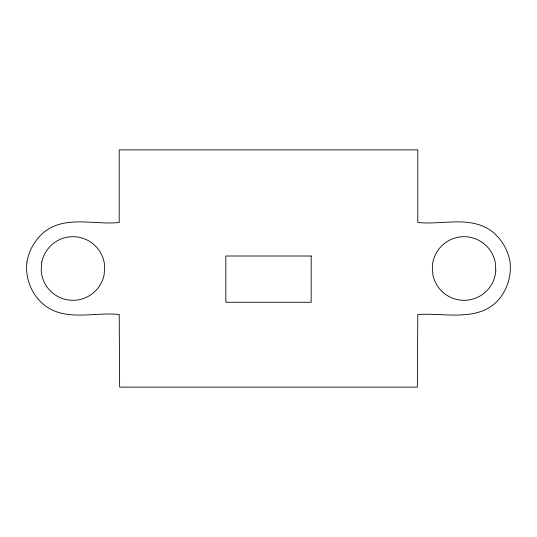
<?xml version="1.0" encoding="UTF-8"?>
<svg xmlns="http://www.w3.org/2000/svg" width="537" height="537" viewBox="0 0 537 537"><rect width="100%" height="100%" fill="white"/><g stroke="black" fill="none" stroke-linecap="round" stroke-linejoin="round"><path stroke-width="0.81" d="M26.924 262.15C24.964 278.388 31.69 294.92 44.43 305.17C65.816 321.864 94.566 311.749 119.201 314.514L119.657 387.123L417.343 387.123L417.799 314.514C445.864 312.534 481.481 323.355 501.088 296.545C508.203 286.563 511.399 274.333 510.076 262.15C508.049 250.054 501.659 239.153 492.107 231.474C470.687 215.277 442.293 225.131 417.799 222.486L417.799 149.877L119.201 149.877L119.201 222.486C94.707 225.131 66.313 215.277 44.893 231.474C35.341 239.153 28.951 250.054 26.924 262.15M41.772 262.15L41.188 270.433A31.811 31.811 0 0 0 104.111 274.85L104.695 266.567A31.811 31.811 0 0 0 41.772 262.15M311.171 256.008L225.829 256.008L225.829 302.271L311.171 302.271L311.171 256.008M495.812 270.433L495.228 262.15A31.811 31.811 0 0 0 432.305 266.567L432.889 274.85A31.811 31.811 0 0 0 495.812 270.433"/></g></svg>
